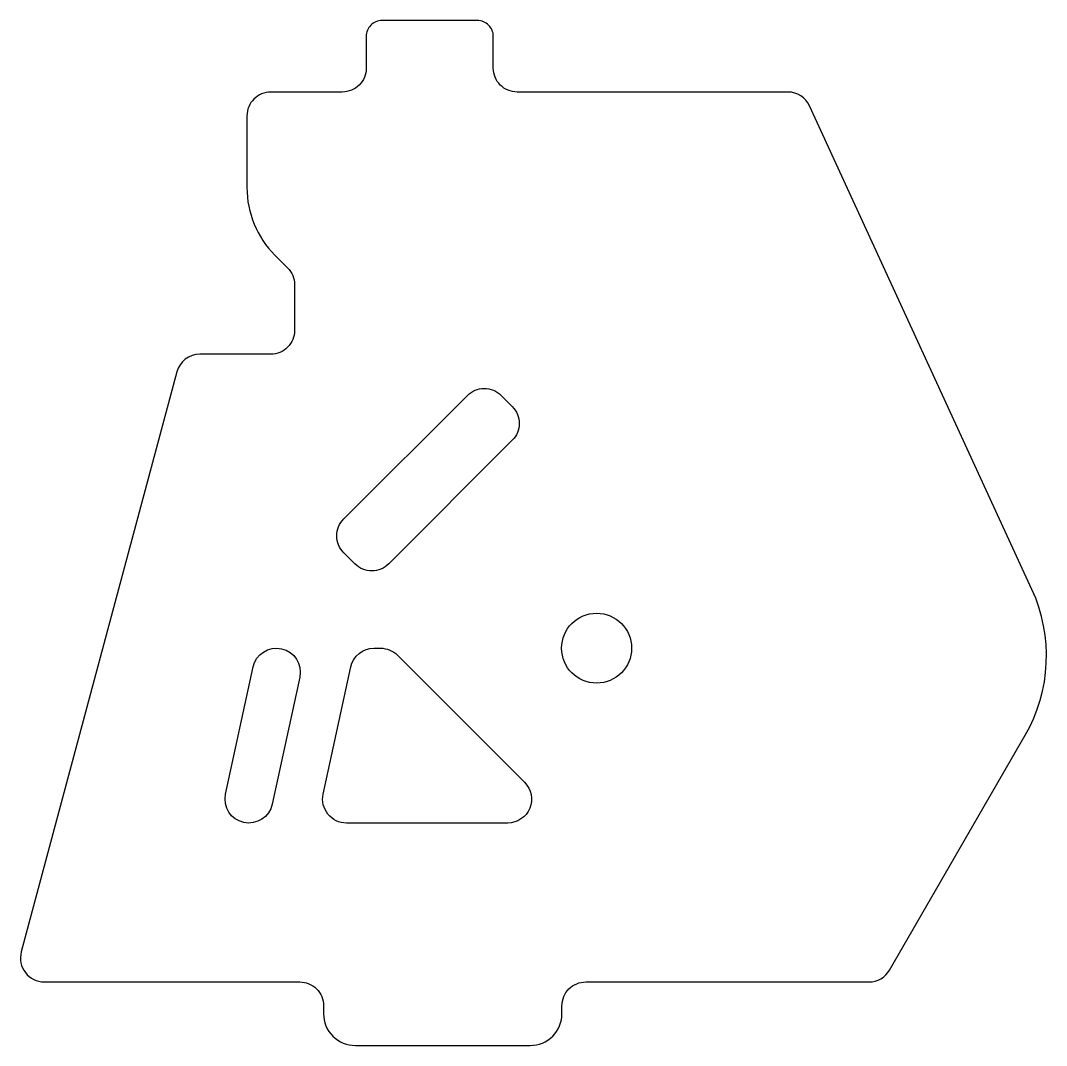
# Model space of a CAD drawing. Header units: millimetres. Extents: x -9.5 to 22.7, y -2 to 30.2.
import ezdxf

# ---------------------------------------------------------------- set-up
doc = ezdxf.new("R2010")
doc.units = ezdxf.units.MM

msp = doc.modelspace()

# ---------------------------------------------------------------- linework, layer by layer
for points in [[(17.157, 0, 0.267949), (17.806, 0.375), (22.071, 7.761, 0.243244), (22.284, 12.349), (15.291, 27.563, 0.292964), (14.609, 28), (6.09, 28, -0.414214), (5.34, 28.75), (5.34, 29.75, 0.414214), (4.84, 30.25), (1.84, 30.25, 0.414214), (1.34, 29.75), (1.34, 28.75, -0.414214), (0.59, 28), (-1.66, 28, 0.414214), (-2.41, 27.25), (-2.41, 24.993, 0.198912), (-1.532, 22.871), (-1.13, 22.47, -0.198912), (-0.91, 21.939), (-0.91, 20.5, -0.414214), (-1.66, 19.75), (-3.892, 19.75, 0.339454), (-4.617, 19.194), (-9.507, 0.944, 0.493145), (-8.782, 0), (-0.75, 0, -0.414214), (0, -0.75), (0, -1, 0.414214), (1, -2), (6.5, -2, 0.414214), (7.5, -1), (7.5, -0.75, -0.414214), (8.25, 0)], [(2.049, 13.152, -0.414214), (0.988, 13.152), (0.635, 13.505, -0.414214), (0.635, 14.566), (4.524, 18.455, -0.414214), (5.585, 18.455), (5.938, 18.101, -0.414214), (5.938, 17.041)], [(-3.082, 5.909), (-2.214, 9.909, -1), (-0.748, 9.591), (-1.616, 5.591, -1)], [(6.324, 6.28, -0.668179), (5.794, 5), (0.721, 5, -0.478276), (-0.012, 5.909), (0.856, 9.909, -0.352927), (1.589, 10.5), (1.794, 10.5, -0.198912), (2.324, 10.28)]]:
    msp.add_lwpolyline(points, format="xyb", close=True)
msp.add_circle((8.59, 10.5), 1.1)

doc.saveas('drawing.dxf')
